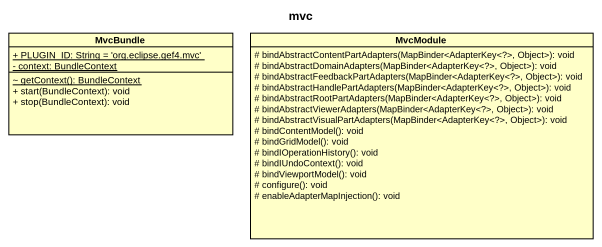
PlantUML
@startuml
title mvc
hide circle
hide empty members
skinparam classAttributeIconSize 0
class MvcBundle #FFFFC8 {
  {static} + PLUGIN_ID: String = 'org.eclipse.gef4.mvc'
  {static} - context: BundleContext
  {static} ~ getContext(): BundleContext
  + start(BundleContext): void
  + stop(BundleContext): void
}
class MvcModule #FFFFC8 {
  # bindAbstractContentPartAdapters(MapBinder<AdapterKey<?>, Object>): void
  # bindAbstractDomainAdapters(MapBinder<AdapterKey<?>, Object>): void
  # bindAbstractFeedbackPartAdapters(MapBinder<AdapterKey<?>, Object>): void
  # bindAbstractHandlePartAdapters(MapBinder<AdapterKey<?>, Object>): void
  # bindAbstractRootPartAdapters(MapBinder<AdapterKey<?>, Object>): void
  # bindAbstractViewerAdapters(MapBinder<AdapterKey<?>, Object>): void
  # bindAbstractVisualPartAdapters(MapBinder<AdapterKey<?>, Object>): void
  # bindContentModel(): void
  # bindGridModel(): void
  # bindIOperationHistory(): void
  # bindIUndoContext(): void
  # bindViewportModel(): void
  # configure(): void
  # enableAdapterMapInjection(): void
}
@enduml
